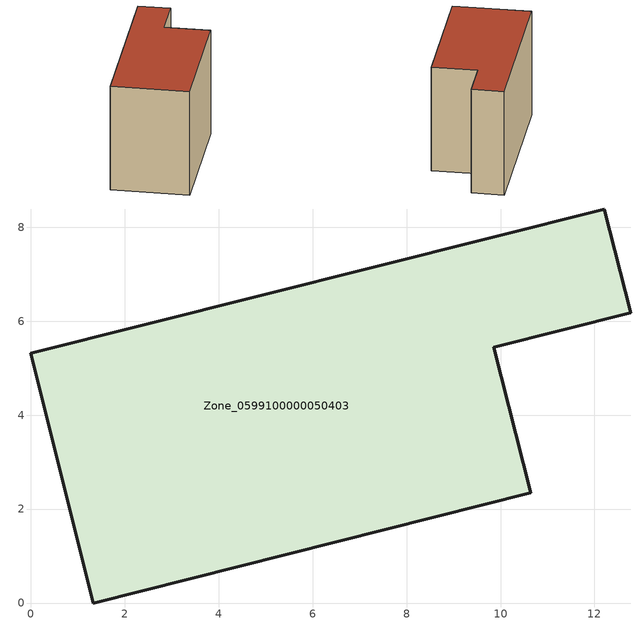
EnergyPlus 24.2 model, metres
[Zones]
Zone_0599100000050403
 floor ground (C_G): 0,5.32 12.21,8.39 12.77,6.18 9.86,5.45 10.64,2.35 1.33,0 z0
 wall outside (C_F): 1.33,0 10.64,2.35 9.86,5.45 12.77,6.18 12.21,8.39 0,5.32 1.33,0 z0:7.81
 roof outside (C_R): 12.21,8.39 0,5.32 1.33,0 10.64,2.35 9.86,5.45 12.77,6.18 z7.81
[BUILDING]
Pand.0599100000050403: North Axis=0; Terrain=City; Loads Convergence Tolerance Value=0.04; Temperature Convergence Tolerance Value=0.4; Solar Distribution=FullExterior; Maximum Number of Warmup Days=25; Minimum Number of Warmup Days=1
[Site:Location]
Rotterdam.The.Hague.AP_ZH_NLD Design_Conditions: Latitude=51.96; Longitude=4.45; Time Zone=1; Elevation=-4.5
[SITE:GROUNDTEMPERATURE:BUILDINGSURFACE]
18, 18, 18, 18, 18, 18, 18, 18, 18, 18, 18, 18
[MATERIAL] Thermal Absorptance=0.9; Solar Absorptance=0.7; Visible Absorptance=0.7
Name | Roughness | Thickness | Conductivity | Density | Specific Heat
G.TI.1975-1991 | MediumSmooth | 0.15 | 0.288461 | 540 | 1210
F.TI.1975-1991 | Rough | 0.3 | 0.230769 | 1920 | 840
R.TI.1975-1991 | MediumRough | 0.2 | 0.153846 | 1500 | 1000
[CONSTRUCTION]
C_G: G.TI.1975-1991
C_F: F.TI.1975-1991
C_R: R.TI.1975-1991
[ZONE]
Zone_0599100000050403: Type=1; Multiplier=1; Ceiling Height=Autocalculate; Volume=Autocalculate; Floor Area=autocalculate; Part of Total Floor Area=Yes
[ZONEINFILTRATION:DESIGNFLOWRATE]
Infil_Zone_0599100000050403: Zone or ZoneList or Space or SpaceList=Zone_0599100000050403; Schedule=AlwaysOn; Design Flow Rate Calculation Method=Flow/Area; Flow Rate per Floor Area=0.003; Constant Term Coefficient=1; Temperature Term Coefficient=0; Velocity Term Coefficient=0; Velocity Squared Term Coefficient=0
[HVACTEMPLATE:ZONE:IDEALLOADSAIRSYSTEM]
Zone_0599100000050403: Maximum Heating Supply Air Temperature=50; Minimum Cooling Supply Air Temperature=13; Maximum Heating Supply Air Humidity Ratio=0.0156; Minimum Cooling Supply Air Humidity Ratio=0.0077; Heating Limit=NoLimit; Cooling Limit=NoLimit; Dehumidification Control Type=ConstantSensibleHeatRatio; Cooling Sensible Heat Ratio=0.7; Dehumidification Setpoint=60; Humidification Control Type=None; Humidification Setpoint=30; Outdoor Air Method=None; Outdoor Air Flow Rate per Person=0.00944; Outdoor Air Flow Rate per Zone Floor Area=0; Outdoor Air Flow Rate per Zone=0; Demand Controlled Ventilation Type=None; Outdoor Air Economizer Type=NoEconomizer; Heat Recovery Type=None; Sensible Heat Recovery Effectiveness=0.7; Latent Heat Recovery Effectiveness=0.65
[ZONECONTROL:THERMOSTAT]
ThermostatControl_Zone_0599100000050403: Zone or ZoneList=Zone_0599100000050403; Control Type Schedule=DualSetpointControlType; Control 1=Thermostat_Zone_0599100000050403; Temperature Difference Between Cutout And Setpoint=0
[THERMOSTATSETPOINT:DUALSETPOINT]
Thermostat_Zone_0599100000050403: Heating Setpoint Temperature Schedule=HeatingSetpoint_Zone_0599100000050403; Cooling Setpoint Temperature Schedule=CoolingSetpoint_Zone_0599100000050403
[SCHEDULE:COMPACT]
HeatingSetpoint_Zone_0599100000050403: Through: 12/31, For: AllDays, Until: 24:00, 21
CoolingSetpoint_Zone_0599100000050403: Through: 12/31, For: AllDays, Until: 24:00, 24
DualSetpointControlType: Through: 12/31, For: AllDays, Until: 24:00, 4
AlwaysOn: Through: 12/31, For: AllDays, Until: 24:00, 1
